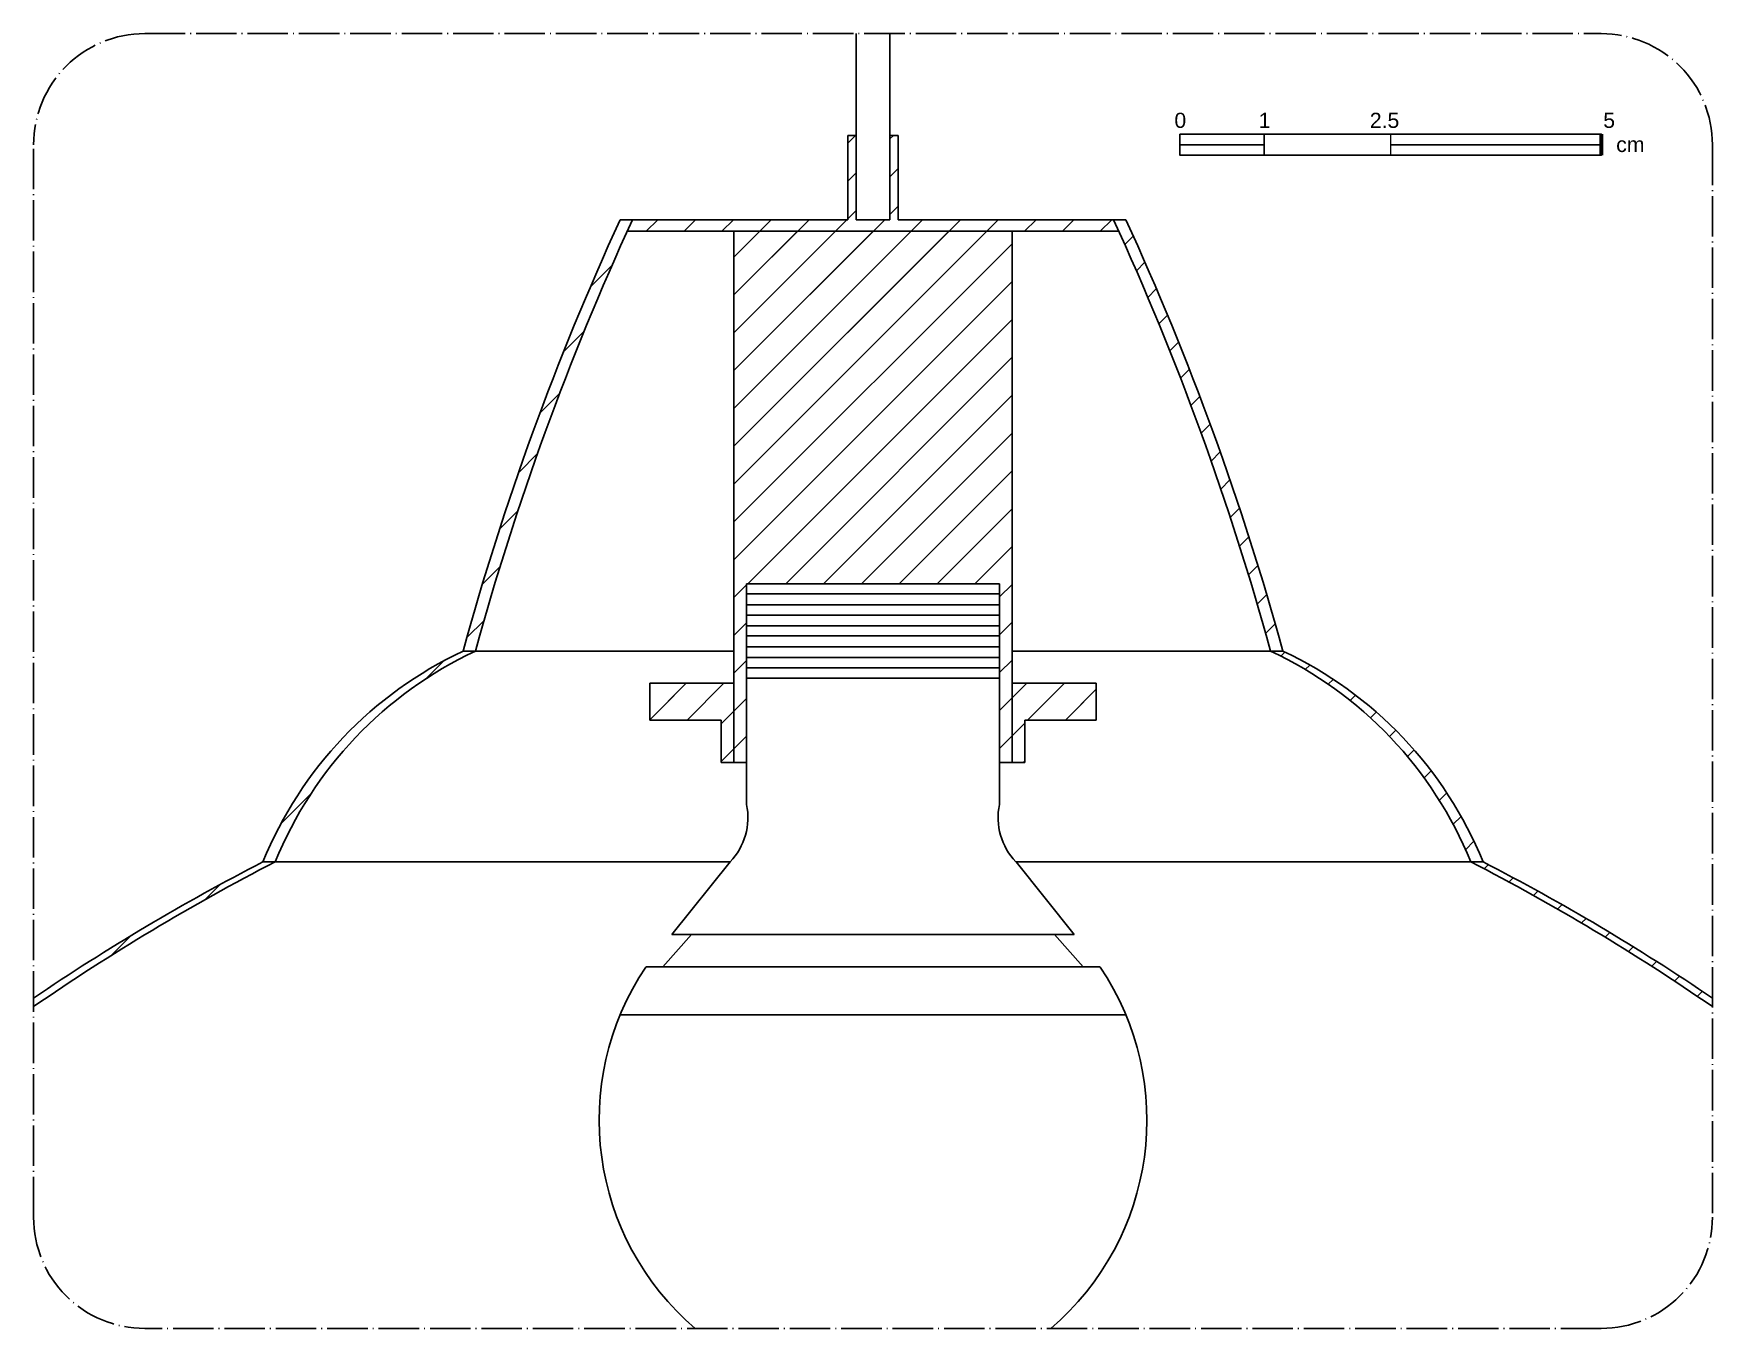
# Model space of a CAD drawing. Header units: millimetres. Extents: x 758 to 5180, y 1629 to 6668.
# Drawn here: x 2559.4 to 2758.6, y 2362.7 to 2516.3 of the extents above; entities that cross this region are included whole.
import ezdxf
from ezdxf.enums import TextEntityAlignment as Align

# ---------------------------------------------------------------- set-up
doc = ezdxf.new("R2010")
doc.units = ezdxf.units.MM
doc.linetypes.add('ACAD_ISO04W100', pattern=[30, 24, -3, 0, -3])
for name, color, linetype in [('A-ANNO-SYMB', 3, 'Continuous'), ('G-ANNO-TEXT', 3, 'Continuous'), ('G-ANNO-TTLB', 3, 'Continuous'), ('IF-DETL', 4, 'Continuous'), ('IF-FURN', 7, 'Continuous'), ('Layer1', 1, 'Continuous'), ('Layer2', 8, 'Continuous'), ('linee sezione', 3, 'ACAD_ISO04W100')]:
    doc.layers.add(name, color=color, linetype=linetype)
doc.styles.add('E-ARIAL', font='arial.ttf')

msp = doc.modelspace()

# ---------------------------------------------------------------- hatches: boundary and pattern name
at = {"layer": 'IF-DETL'}
h = msp.add_hatch(dxfattribs=at)
h.set_pattern_fill('ANSI31', color=256)
h.paths.add_polyline_path([(2675.49, 2492.88), (2642.49, 2492.88), (2642.49, 2439.25), (2633.99, 2439.25), (2633.99, 2434.86), (2643.99, 2434.86), (2643.99, 2439.86), (2643.99, 2441.75), (2643.99, 2451.06), (2673.99, 2451.06), (2673.99, 2439.86), (2673.99, 2434.86), (2683.99, 2434.86), (2683.99, 2439.25), (2675.49, 2439.25)])
h.paths.add_polyline_path([(2687.53, 2494.25), (2661.99, 2494.25), (2661.99, 2504.25), (2660.99, 2504.25), (2660.99, 2494.25), (2656.99, 2494.25), (2656.99, 2504.25), (2655.99, 2504.25), (2655.99, 2494.25), (2630.45, 2494.25, 0.001121), (2629.82, 2492.88), (2688.15, 2492.88, 0.001121)])
h = msp.add_hatch(dxfattribs=at)
h.set_pattern_fill('ANSI31', color=256)
h.paths.add_polyline_path([(2642.49, 2439.25), (2640.99, 2439.25), (2632.49, 2439.25), (2632.49, 2434.86), (2640.99, 2434.86), (2640.99, 2429.86), (2642.49, 2429.86)])
h.paths.add_polyline_path([(2643.99, 2439.25), (2643.99, 2441.75), (2643.99, 2451.06), (2673.99, 2451.06), (2673.99, 2439.86), (2673.99, 2429.86), (2675.49, 2429.86), (2675.49, 2439.25), (2675.49, 2492.88), (2642.49, 2492.88), (2642.49, 2439.25), (2642.49, 2429.86), (2643.99, 2429.86)])
h.paths.add_polyline_path([(2685.49, 2439.25), (2676.99, 2439.25), (2675.49, 2439.25), (2675.49, 2429.86), (2676.99, 2429.86), (2676.99, 2434.86), (2685.49, 2434.86)])

# ---------------------------------------------------------------- linework, layer by layer
at = {"layer": 'A-ANNO-SYMB'}
for p, q in [((2695.42, 2503.16), (2705.42, 2503.16)), ((2720.42, 2503.16), (2745.42, 2503.16))]:
    msp.add_line(p, q, dxfattribs=at)
msp.add_lwpolyline([(2695.42, 2504.41), (2745.42, 2504.41), (2745.42, 2501.91), (2695.42, 2501.91)], close=True, dxfattribs=at)
at = {"layer": 'G-ANNO-TTLB', "const_width": 0.18}
for points in [[(2695.42, 2501.91), (2695.42, 2504.41)], [(2705.42, 2504.41), (2705.42, 2501.91)], [(2720.42, 2504.41), (2720.42, 2501.91)]]:
    msp.add_lwpolyline(points, dxfattribs=at)
at = {"layer": 'G-ANNO-TTLB'}
msp.add_lwpolyline([(2745.42, 2504.41, 0.48, 0.48, 0), (2745.42, 2501.91, 0.48, 0.48, 0)], format="xyseb", dxfattribs=at)
at = {"layer": 'IF-DETL', "linetype": 'Continuous'}
for p, q in [((2688.87, 2491.3), (2689.87, 2492.31)), ((2625.44, 2486.25), (2628.01, 2488.82)), ((2690.24, 2488.19), (2691.26, 2489.2)), ((2691.59, 2485.04), (2692.61, 2486.07)), ((2692.91, 2481.88), (2693.95, 2482.91)), ((2622.27, 2478.59), (2624.72, 2481.04)), ((2694.21, 2478.68), (2695.25, 2479.72)), ((2695.48, 2475.46), (2696.53, 2476.51)), ((2619.46, 2471.28), (2621.8, 2473.62)), ((2696.72, 2472.21), (2697.77, 2473.27)), ((2697.93, 2468.93), (2699, 2470)), ((2699.11, 2465.62), (2700.19, 2466.7)), ((2616.94, 2464.27), (2619.18, 2466.52)), ((2700.26, 2462.29), (2701.35, 2463.38)), ((2614.67, 2457.52), (2616.84, 2459.69)), ((2701.39, 2458.92), (2702.49, 2460.02)), ((2702.48, 2455.53), (2703.59, 2456.63)), ((2612.63, 2450.99), (2614.73, 2453.09)), ((2703.55, 2452.1), (2704.67, 2453.22)), ((2704.58, 2448.65), (2705.71, 2449.77)), ((2610.8, 2444.66), (2612.83, 2446.7)), ((2705.58, 2445.16), (2706.72, 2446.29)), ((2707.38, 2442.46), (2707.86, 2442.94)), ((2605.87, 2439.73), (2608.01, 2441.88)), ((2710.28, 2440.87), (2710.82, 2441.41)), ((2713.02, 2439.12), (2713.61, 2439.71)), ((2715.6, 2437.21), (2716.23, 2437.85)), ((2718.02, 2435.14), (2718.71, 2435.83)), ((2720.29, 2432.92), (2721.03, 2433.66)), ((2722.41, 2430.55), (2723.2, 2431.34)), ((2724.38, 2428.03), (2725.21, 2428.87)), ((2588.74, 2422.6), (2592.34, 2426.21)), ((2726.19, 2425.35), (2727.08, 2426.24)), ((2727.83, 2422.51), (2728.78, 2423.45)), ((2729.31, 2419.49), (2730.31, 2420.49)), ((2731.53, 2417.22), (2732.02, 2417.72)), ((2579.68, 2413.54), (2581.48, 2415.34)), ((2734.46, 2415.66), (2734.97, 2416.17)), ((2737.36, 2414.07), (2737.88, 2414.59)), ((2740.23, 2412.45), (2740.76, 2412.98)), ((2743.07, 2410.8), (2743.61, 2411.34)), ((2568.59, 2406.95), (2570.94, 2409.3)), ((2745.88, 2409.12), (2746.43, 2409.67)), ((2748.66, 2407.41), (2749.21, 2407.96)), ((2751.4, 2405.66), (2751.97, 2406.23)), ((2754.12, 2403.89), (2754.7, 2404.47)), ((2756.81, 2402.09), (2757.4, 2402.68))]:
    msp.add_line(p, q, dxfattribs=at)
at = {"layer": 'IF-FURN'}
for p, q in [((2656.99, 2504.25), (2655.99, 2504.25)), ((2655.99, 2504.25), (2655.99, 2494.25)), ((2656.99, 2504.25), (2656.99, 2494.25)), ((2660.99, 2494.25), (2660.99, 2504.25)), ((2661.99, 2504.25), (2660.99, 2504.25)), ((2661.99, 2494.25), (2661.99, 2504.25)), ((2628.99, 2494.25), (2655.99, 2494.25)), ((2629.82, 2492.88), (2688.15, 2492.88)), ((2642.49, 2439.25), (2642.49, 2492.88)), ((2656.99, 2494.25), (2660.99, 2494.25)), ((2661.99, 2494.25), (2688.99, 2494.25)), ((2675.49, 2439.25), (2675.49, 2492.88)), ((2643.99, 2451.06), (2643.99, 2439.25)), ((2643.99, 2439.86), (2643.99, 2451.06)), ((2643.99, 2451.06), (2673.99, 2451.06)), ((2673.99, 2439.25), (2673.99, 2451.06)), ((2673.99, 2451.06), (2673.99, 2439.86)), ((2643.99, 2439.25), (2643.99, 2441.75)), ((2640.99, 2439.25), (2632.49, 2439.25)), ((2632.49, 2434.86), (2632.49, 2439.25)), ((2640.99, 2439.25), (2642.49, 2439.25)), ((2642.49, 2439.25), (2642.49, 2429.86)), ((2643.99, 2439.25), (2643.99, 2429.86)), ((2673.99, 2429.86), (2673.99, 2439.86)), ((2675.49, 2439.25), (2676.99, 2439.25)), ((2675.49, 2439.25), (2675.49, 2429.86)), ((2676.99, 2439.25), (2685.49, 2439.25)), ((2685.49, 2434.86), (2685.49, 2439.25)), ((2640.99, 2434.86), (2632.49, 2434.86)), ((2640.99, 2434.86), (2640.99, 2429.86)), ((2676.99, 2434.86), (2685.49, 2434.86)), ((2676.99, 2434.86), (2676.99, 2429.86)), ((2640.99, 2429.86), (2642.49, 2429.86)), ((2642.49, 2429.86), (2643.99, 2429.86)), ((2676.99, 2429.86), (2673.99, 2429.86))]:
    msp.add_line(p, q, dxfattribs=at)
for centre, radius, start, end in [((2933.7, 2354.32), 335.31, 155.3348, 164.6557), ((2935.16, 2354.32), 335.31, 155.3348, 164.6557), ((2382.82, 2354.32), 335.31, 15.3443, 24.6652), ((2384.28, 2354.32), 335.31, 15.3443, 24.6652), ((2630.32, 2400.3), 47.19, 115.0374, 157.9002), ((2631.78, 2400.3), 47.19, 115.0374, 157.9002), ((2686.2, 2400.3), 47.19, 22.0998, 64.9626), ((2687.66, 2400.3), 47.19, 22.0998, 64.9626), ((2705.02, 2187.78), 258.94, 117.2163, 124.229), ((2706.48, 2187.78), 258.94, 117.2163, 124.6204), ((2611.5, 2187.78), 258.94, 55.3796, 62.7837), ((2612.96, 2187.78), 258.94, 55.771, 62.7837)]:
    msp.add_arc(centre, radius, start, end, dxfattribs=at)
at = {"layer": 'Layer1'}
for p, q in [((2610.35, 2443.05), (2642.49, 2443.05)), ((2675.49, 2443.05), (2707.63, 2443.05)), ((2642.02, 2418.05), (2586.6, 2418.05)), ((2675.96, 2418.05), (2731.38, 2418.05))]:
    msp.add_line(p, q, dxfattribs=at)
at = {"layer": 'Layer2'}
for p, q in [((2656.99, 2516.34), (2656.99, 2504.25)), ((2660.99, 2516.34), (2660.99, 2504.25)), ((2643.99, 2449.86), (2673.99, 2449.86)), ((2643.99, 2448.56), (2673.99, 2448.56)), ((2643.99, 2447.31), (2673.99, 2447.31)), ((2643.99, 2446.06), (2673.99, 2446.06)), ((2643.99, 2444.86), (2673.99, 2444.86)), ((2643.99, 2443.56), (2673.99, 2443.56)), ((2643.99, 2442.31), (2673.99, 2442.31)), ((2643.99, 2441.06), (2673.99, 2441.06)), ((2643.99, 2439.86), (2673.99, 2439.86)), ((2643.99, 2424.86), (2643.99, 2429.86)), ((2673.99, 2424.86), (2673.99, 2429.86)), ((2635.13, 2409.43), (2642.02, 2418.05)), ((2682.85, 2409.43), (2675.96, 2418.05)), ((2634.03, 2405.58), (2637.46, 2409.43)), ((2635.13, 2409.43), (2682.85, 2409.43)), ((2683.95, 2405.58), (2680.52, 2409.43)), ((2632.04, 2405.58), (2685.94, 2405.58)), ((2688.99, 2399.91), (2628.99, 2399.91))]:
    msp.add_line(p, q, dxfattribs=at)
for centre, radius, start, end in [((2636.56, 2423.32), 7.59, 316.0367, 11.7153), ((2681.42, 2423.32), 7.59, 168.2847, 223.9633), ((2658.99, 2387.41), 32.5, 146.0253, 229.5452), ((2658.99, 2387.41), 32.5, 310.4548, 33.9747)]:
    msp.add_arc(centre, radius, start, end, dxfattribs=at)
at = {"layer": 'linee sezione', "ltscale": 0.2}
msp.add_lwpolyline([(2572.56, 2516.34), (2745.42, 2516.34, -0.414214), (2758.61, 2503.16), (2758.61, 2375.87, -0.414214), (2745.42, 2362.68), (2572.56, 2362.68, -0.414214), (2559.37, 2375.87), (2559.37, 2503.16, -0.414214)], format="xyb", close=True, dxfattribs=at)

# ---------------------------------------------------------------- texts
at = {"layer": 'G-ANNO-TEXT', "style": 'E-ARIAL'}
msp.add_text('0', height=1.8, dxfattribs=at).set_placement((2695.46, 2506.95), align=Align.TOP_CENTER)
for s, p in [('1', (2704.76, 2505.15)), ('2.5', (2717.95, 2505.15))]:
    msp.add_text(s, height=1.8, dxfattribs=at).set_placement(p)
for s, p in [('5', (2747.05, 2505.15)), ('cm', (2750.54, 2502.29))]:
    msp.add_text(s, height=1.8, dxfattribs=at).set_placement(p, align=Align.RIGHT)

doc.saveas('drawing.dxf')
